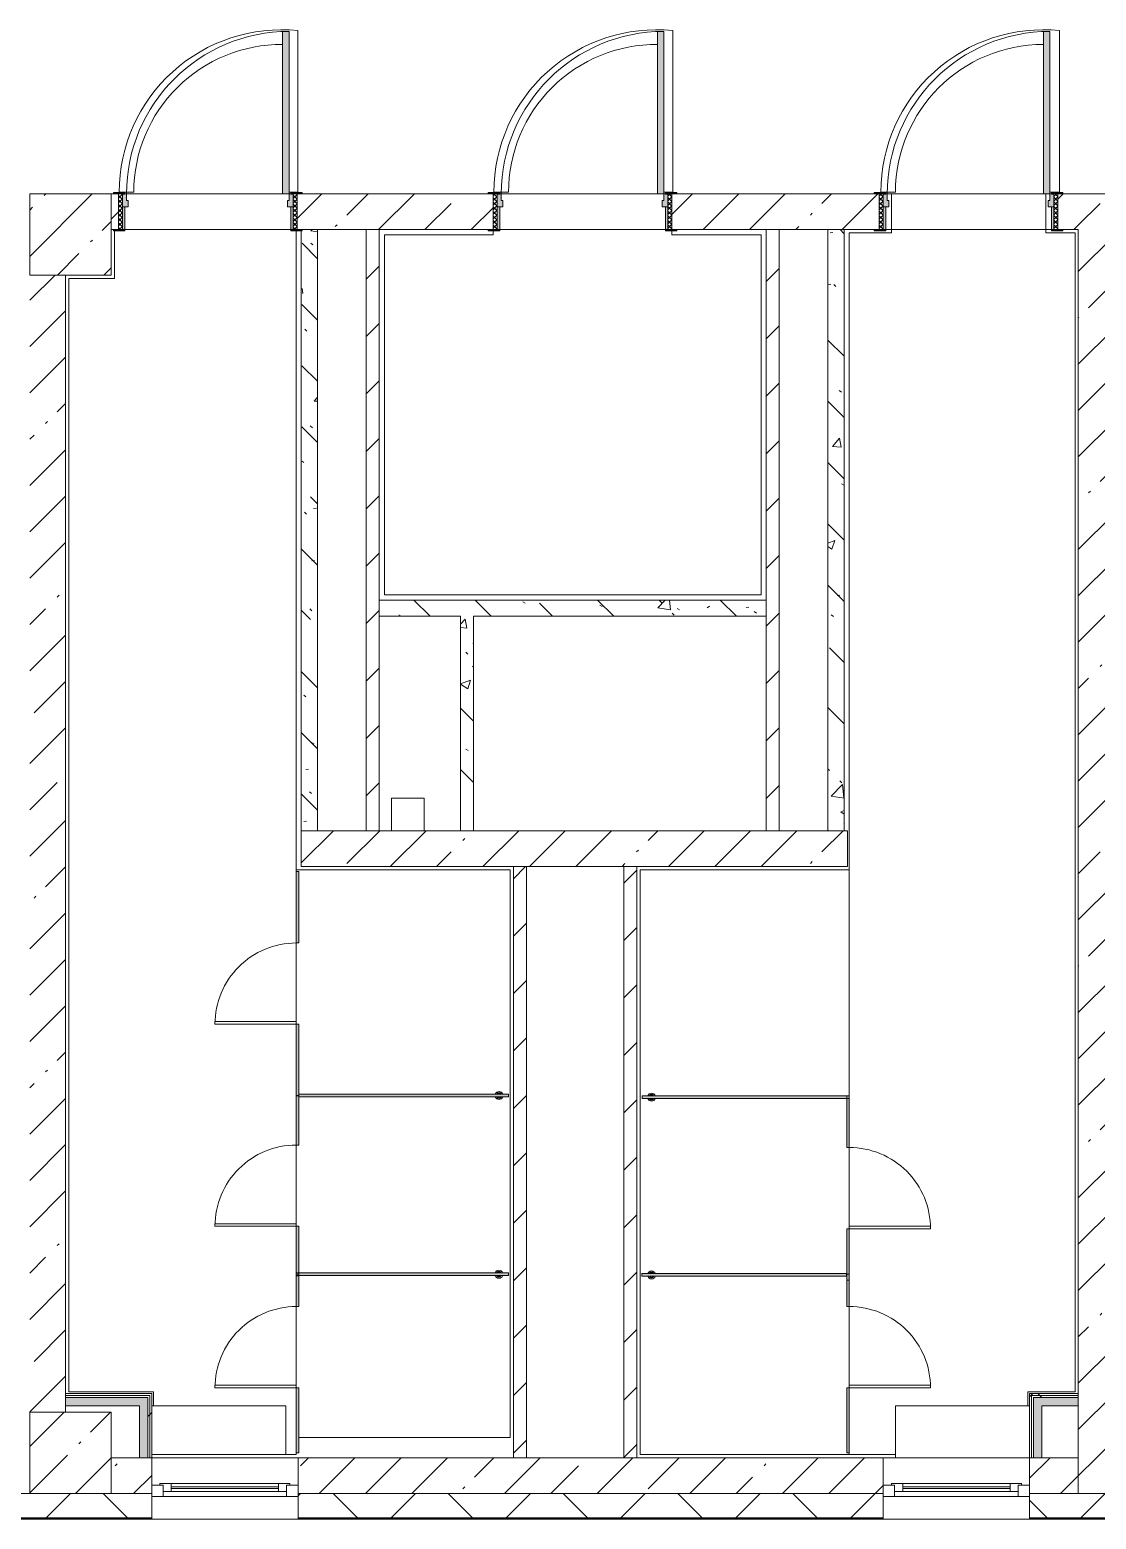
# Model space of a CAD drawing. Header units: millimetres. Extents: x 81731 to 272849, y -8553 to 29000.
# Drawn here: x 211249 to 217809, y -258 to 8910 of the extents above; entities that cross this region are included whole.
import ezdxf

# ---------------------------------------------------------------- set-up
doc = ezdxf.new("R2010")
doc.units = ezdxf.units.MM
for name, color, linetype, lineweight, true_color in [('A-DOOR-4', 7, 'Continuous', 5, 0xe2e2e2), ('A-DOOR-5', 7, 'Continuous', 5, 0xaaaaaa), ('A-DOOR-FRAM-2', 7, 'Continuous', 5, 0xe2e2e2), ('A-DOOR-FRAM-4', 7, 'Continuous', 5, 0xaaaaaa), ('A-FLOR-1', 7, 'Continuous', 5, 0xaaaaaa), ('A-GENM-3', 7, 'Continuous', 5, 0xe2ddcd), ('I-WALL-22', 7, 'Continuous', 5, 0xe7e7e7), ('I-WALL-23', 7, 'Continuous', 9, 0xe7e7e7), ('I-WALL-26', 7, 'Continuous', 5, 0x787878)]:
    doc.layers.add(name, color=color, linetype=linetype, lineweight=lineweight, true_color=true_color)
for name, color, linetype, lineweight in [('A-DOOR-6', 7, 'Continuous', 5), ('A-GENM-1', 7, 'Continuous', 5), ('A-GLAZ-3', 7, 'Continuous', 5), ('A-WALL', 7, 'Continuous', 9), ('A-WALL-6', 7, 'Continuous', 5), ('I-WALL-24', 7, 'Continuous', 5), ('S-COLS-1', 7, 'Continuous', 5)]:
    doc.layers.add(name, color=color, linetype=linetype, lineweight=lineweight)
pattern_1 = [(45, (145838.57, 0), (-285.1231, 285.1231), []), (45, (146123.7, 0), (-285.1231, 285.1231), [504.031, -100.806, 16.764, -84.042])]
pattern_2 = [(45, (145838.57, 0), (-176.7767, 176.7767), [])]
pattern_3 = [(135, (145838.57, 0), (-377.1708, -377.1708), [533.4, -88.9, 17.78, -88.9]), (135, (145838.57, 376.94), (-377.1708, -377.1708), []), (50, (145838.57, 0), (637.6445, -55.7866), [66.675, -733.425]), (355, (145838.6, 0), (-123.3494, 668.699), [53.34, -586.74]), (100.451, (145891.7, -4.65), (514.299, 612.908), [56.665, -623.315]), (46.184, (145838.6, 177.8), (948.7764, -147.15), [100.012, -1100.137]), (96.636, (145917.6, 165.5), (830.909, 865.997), [84.998, -934.973]), (351.184, (145838.6, 177.8), (830.918, 865.988), [80.01, -880.11]), (21, (145927.47, 133.35), (530.6506, -357.9283), [66.675, -733.425]), (326, (145927.5, 133.35), (216.308, 644.6585), [53.34, -586.74]), (71.451, (145971.7, 103.5), (746.9596, 286.7243), [56.665, -623.315]), (37.5, (145838.57, 0), (10.8105, 295.9426), [16.764, -562.864, 16.764, -578.866, -588.962]), (37.5, (145838.57, 0), (10.8105, 295.9426), [-1175.258, 16.764, -572.198]), (7.5, (145838.57, 0), (233.8692, 350.6318), [16.764, -322.834, 16.764, -549.529, -224.472]), (7.5, (145838.57, 0), (233.8692, 350.6318), [-905.891, 16.764, -207.708]), (327.5, (145640.32, 0), (474.5678, -20.0513), [16.764, -205.486, 16.764, -676.656, -920.115]), (327.5, (145640.32, 0), (474.5678, -20.0513), [-915.67, 16.764, -903.351]), (317.5, (145551.42, 0), (518.4522, 88.9934), [16.764, -272.161, 16.764, -443.738, -653.415]), (317.5, (145551.42, 0), (518.4522, 88.9934), [-749.427, 16.764, -636.651])]
pattern_4 = [(135, (1751.41, 174.685), (-14.14214, -14.14214), []), (225, (1751.41, 174.685), (14.14214, -14.14214), [])]
pattern_5 = [(45, (-371.384, 174.685), (-14.1421, 14.1421), []), (135, (-371.384, 174.685), (-14.1421, -14.1421), [])]
pattern_6 = [(45, (145838.6, 0), (-530.33, 530.33), []), (135, (145838.6, 0), (-530.33, -530.33), [])]

# ---------------------------------------------------------------- blocks, each defined once
blk = doc.blocks.new('BSC_Колонна _Прямоугольная - 500х500-V89-2_4_3_птичка')
at = {"layer": 'S-COLS-1'}
h = blk.add_hatch(dxfattribs=at)
h.set_pattern_fill('FP_60', color=256, style=0, pattern_type=2)
h.set_pattern_definition([(45, (-65660, -150), (-285.1231, 285.1231), []), (45, (-65374.88, -150), (-285.1231, 285.1231), [504.031, -100.806, 16.764, -84.042])])
h.paths.add_polyline_path([(-21.8, -250), (250, -250), (250, 250), (-250, 250), (-250, -250)])
for p, q in [((250, 250), (-250, 250)), ((-250, 250), (-250, -250)), ((250, -250), (250, 250)), ((-250, -250), (250, -250))]:
    blk.add_line(p, q, dxfattribs=at)
blk = doc.blocks.new('BSC_Колонна _Прямоугольная - 500х500-V92-2_4_3_птичка')
at = {"layer": 'S-COLS-1'}
h = blk.add_hatch(dxfattribs=at)
h.set_pattern_fill('FP_63', color=256, style=0, pattern_type=2)
h.set_pattern_definition([(45, (-65660, -7650), (-285.1231, 285.1231), []), (45, (-65374.88, -7650), (-285.1231, 285.1231), [504.031, -100.806, 16.764, -84.042])])
h.paths.add_polyline_path([(-21.8, -250), (250, -250), (250, 250), (-250, 250), (-250, -250)])
for p, q in [((250, 250), (-250, 250)), ((-250, 250), (-250, -250)), ((250, -250), (250, 250)), ((-250, -250), (250, -250))]:
    blk.add_line(p, q, dxfattribs=at)
blk = doc.blocks.new('120_Окно_СКБ_1Ст - 120_Окно_СКБ_1Ст 900х2500_h_-22445987-2_4_3_птичка')
at = {"layer": 'A-GLAZ-3'}
for p, q in [((-450, -127), (-450, -57)), ((-450, -57), (-380, -57)), ((450, -57), (-450, -57)), ((-380, -57), (-380, -127)), ((380, -87), (-380, -87)), ((-380, -87), (-380, -127)), ((-330, -137), (-330, -87)), ((330, -137), (330, -87)), ((380, -127), (380, -57)), ((380, -57), (450, -57)), ((380, -127), (380, -87)), ((450, -57), (450, -127)), ((-380, -127), (-450, -127)), ((-450, -127), (-400, -127)), ((-380, -127), (-400, -127)), ((-400, -127), (-400, -137)), ((-400, -137), (400, -137)), ((400, -137), (-400, -137)), ((-330, -107), (330, -107)), ((330, -117), (-330, -117)), ((450, -127), (380, -127)), ((400, -127), (380, -127)), ((400, -127), (450, -127)), ((400, -137), (400, -127))]:
    blk.add_line(p, q, dxfattribs=at)
blk = doc.blocks.new('110_Дверь_СКБ_1Ст_Внутренняя1 - Д-4_1 1100x2100h_ОО_туалет для мальч_ и дев_-32102845-2_4_3_птичка')
at = {"layer": 'A-DOOR-4'}
h = blk.add_hatch(color=256, dxfattribs=at)
h.paths.add_polyline_path([(537.5, 30), (537.5, 110), (512.5, 110), (512.5, 70), (502.5, 70), (502.5, 30)])
h.paths.add_polyline_path([(-477.5, 30), (-477.5, 70), (-487.5, 70), (-487.5, 110), (-512.5, 110), (-512.5, 30)])
at = {"layer": 'A-DOOR-5'}
h = blk.add_hatch(dxfattribs=at)
h.set_pattern_fill('FP_21', color=256, style=0, pattern_type=2)
h.set_pattern_definition(pattern_4)
h.paths.add_polyline_path([(562.5, -110), (562.5, 110), (537.5, 110), (537.5, -110)])
at = {"layer": 'A-DOOR-FRAM-2'}
for points in [[(472.5, 110), (512.5, 110), (512.5, 1110), (472.5, 1110), (472.5, 538.8)], [(-497.5, 110), (-497.5, 118), (-567.5, 118), (-567.5, 110)], [(592.5, 110), (592.5, 118), (522.5, 118), (522.5, 110)], [(-497.5, -110), (-497.5, 30), (-512.5, 30), (-512.5, -110)], [(537.5, -110), (537.5, 30), (522.5, 30), (522.5, -110)], [(-497.5, -118), (-497.5, -110), (-567.5, -110), (-567.5, -118)], [(592.5, -118), (592.5, -110), (522.5, -110), (522.5, -118)]]:
    blk.add_hatch(color=256, dxfattribs=at).paths.add_polyline_path(points)
at = {"layer": 'A-DOOR-FRAM-4'}
h = blk.add_hatch(dxfattribs=at)
h.set_pattern_fill('FP_22', color=256, style=0, pattern_type=2)
h.set_pattern_definition(pattern_5)
h.paths.add_polyline_path([(-512.5, -110), (-512.5, 110), (-537.5, 110), (-537.5, -110)])
at = {"layer": 'A-DOOR-5'}
for p, q in [((512.5, 1110), (472.5, 1110)), ((472.5, 1110), (472.5, 110)), ((512.5, 110), (512.5, 1110)), ((472.5, 110), (512.5, 110))]:
    blk.add_line(p, q, dxfattribs=at)
blk.add_arc((512.5, 110), 1000, 90, 180, dxfattribs=at)
at = {"layer": 'A-DOOR-FRAM-4'}
for p, q in [((-497.5, 118), (-567.5, 118)), ((-567.5, 118), (-567.5, 110)), ((-567.5, 110), (-497.5, 110)), ((-512.5, 110), (-537.5, 110)), ((-537.5, 110), (-537.5, -110)), ((-487.5, 110), (-512.5, 110)), ((-512.5, 110), (-512.5, 30)), ((-512.5, -110), (-512.5, 110)), ((-497.5, 110), (-512.5, 110)), ((-512.5, 110), (-512.5, 109)), ((-512.5, 109), (-497.5, 109)), ((-497.5, 110), (-497.5, 118)), ((-497.5, 109), (-497.5, 110)), ((-487.5, 70), (-487.5, 110)), ((512.5, 110), (512.5, 70)), ((537.5, 110), (512.5, 110)), ((592.5, 118), (522.5, 118)), ((522.5, 118), (522.5, 110)), ((537.5, 110), (522.5, 110)), ((522.5, 110), (522.5, 109)), ((522.5, 110), (592.5, 110)), ((522.5, 109), (537.5, 109)), ((537.5, 30), (537.5, 110)), ((562.5, 110), (537.5, 110)), ((537.5, 110), (537.5, -110)), ((537.5, 109), (537.5, 110)), ((562.5, -110), (562.5, 110)), ((592.5, 110), (592.5, 118)), ((-512.5, 30), (-477.5, 30)), ((-497.5, 30), (-512.5, 30)), ((-512.5, 30), (-512.5, -110)), ((-497.5, -110), (-497.5, 30)), ((-477.5, 70), (-487.5, 70)), ((-477.5, 30), (-477.5, 70)), ((512.5, 70), (502.5, 70)), ((502.5, 70), (502.5, 30)), ((502.5, 30), (537.5, 30)), ((537.5, 30), (522.5, 30)), ((522.5, 30), (522.5, -110)), ((537.5, -110), (537.5, 30)), ((-497.5, -110), (-567.5, -110)), ((-567.5, -110), (-567.5, -118)), ((-567.5, -118), (-497.5, -118)), ((-537.5, -110), (-512.5, -110)), ((-512.5, -110), (-497.5, -110)), ((-497.5, -118), (-497.5, -110)), ((522.5, -110), (537.5, -110)), ((592.5, -110), (522.5, -110)), ((522.5, -110), (522.5, -118)), ((522.5, -118), (592.5, -118)), ((537.5, -110), (562.5, -110)), ((592.5, -118), (592.5, -110))]:
    blk.add_line(p, q, dxfattribs=at)
blk = doc.blocks.new('110_Дверь_СКБ_1Ст_Внутренняя1 - Д-4 1100x2100h_су мгн-31586709-2_4_3_птичка')
at = {"layer": 'A-DOOR-4'}
h = blk.add_hatch(color=256, dxfattribs=at)
h.paths.add_polyline_path([(537.5, 30), (537.5, 110), (512.5, 110), (512.5, 70), (502.5, 70), (502.5, 30)])
h.paths.add_polyline_path([(-477.5, 30), (-477.5, 70), (-487.5, 70), (-487.5, 110), (-512.5, 110), (-512.5, 30)])
at = {"layer": 'A-DOOR-5'}
h = blk.add_hatch(dxfattribs=at)
h.set_pattern_fill('FP_21', color=256, style=0, pattern_type=2)
h.set_pattern_definition(pattern_4)
h.paths.add_polyline_path([(562.5, -110), (562.5, 110), (537.5, 110), (537.5, -110), (550.3, -110)])
at = {"layer": 'A-DOOR-FRAM-2'}
for points in [[(472.5, 110), (512.5, 110), (512.5, 1110), (472.5, 1110), (472.5, 538.8)], [(-497.5, 110), (-497.5, 118), (-567.5, 118), (-567.5, 110)], [(522.5, 110), (592.5, 110), (592.5, 118), (522.5, 118)], [(-497.5, -110), (-497.5, 30), (-512.5, 30), (-512.5, -110)], [(537.5, -110), (537.5, 30), (522.5, 30), (522.5, -110)], [(-497.5, -118), (-497.5, -110), (-567.5, -110), (-567.5, -118)], [(522.5, -118), (592.5, -118), (592.5, -110), (522.5, -110)]]:
    blk.add_hatch(color=256, dxfattribs=at).paths.add_polyline_path(points)
at = {"layer": 'A-DOOR-FRAM-4'}
h = blk.add_hatch(dxfattribs=at)
h.set_pattern_fill('FP_22', color=256, style=0, pattern_type=2)
h.set_pattern_definition(pattern_5)
h.paths.add_polyline_path([(-512.5, -110), (-512.5, 110), (-537.5, 110), (-537.5, -110)])
at = {"layer": 'A-DOOR-5'}
for p, q in [((512.5, 1110), (472.5, 1110)), ((472.5, 1110), (472.5, 110)), ((512.5, 110), (512.5, 1110)), ((472.5, 110), (512.5, 110))]:
    blk.add_line(p, q, dxfattribs=at)
blk.add_arc((512.5, 110), 1000, 90, 180, dxfattribs=at)
at = {"layer": 'A-DOOR-FRAM-4'}
for p, q in [((-497.5, 118), (-567.5, 118)), ((-567.5, 118), (-567.5, 110)), ((-567.5, 110), (-497.5, 110)), ((-512.5, 110), (-537.5, 110)), ((-537.5, 110), (-537.5, -110)), ((-487.5, 110), (-512.5, 110)), ((-512.5, 110), (-512.5, 30)), ((-512.5, -110), (-512.5, 110)), ((-497.5, 110), (-512.5, 110)), ((-512.5, 110), (-512.5, 109)), ((-512.5, 109), (-497.5, 109)), ((-497.5, 110), (-497.5, 118)), ((-497.5, 109), (-497.5, 110)), ((-487.5, 70), (-487.5, 110)), ((512.5, 110), (512.5, 70)), ((537.5, 110), (512.5, 110)), ((592.5, 118), (522.5, 118)), ((522.5, 118), (522.5, 110)), ((537.5, 110), (522.5, 110)), ((522.5, 110), (522.5, 109)), ((522.5, 110), (592.5, 110)), ((522.5, 109), (537.5, 109)), ((537.5, 30), (537.5, 110)), ((562.5, 110), (537.5, 110)), ((537.5, 110), (537.5, -110)), ((537.5, 109), (537.5, 110)), ((562.5, -110), (562.5, 110)), ((592.5, 110), (592.5, 118)), ((-512.5, 30), (-477.5, 30)), ((-497.5, 30), (-512.5, 30)), ((-512.5, 30), (-512.5, -110)), ((-497.5, -110), (-497.5, 30)), ((-477.5, 70), (-487.5, 70)), ((-477.5, 30), (-477.5, 70)), ((512.5, 70), (502.5, 70)), ((502.5, 70), (502.5, 30)), ((502.5, 30), (537.5, 30)), ((537.5, 30), (522.5, 30)), ((522.5, 30), (522.5, -110)), ((537.5, -110), (537.5, 30)), ((-497.5, -110), (-567.5, -110)), ((-567.5, -110), (-567.5, -118)), ((-567.5, -118), (-497.5, -118)), ((-537.5, -110), (-512.5, -110)), ((-512.5, -110), (-497.5, -110)), ((-497.5, -118), (-497.5, -110)), ((522.5, -110), (537.5, -110)), ((592.5, -110), (522.5, -110)), ((522.5, -110), (522.5, -118)), ((522.5, -118), (592.5, -118)), ((537.5, -110), (562.5, -110)), ((592.5, -118), (592.5, -110))]:
    blk.add_line(p, q, dxfattribs=at)
blk = doc.blocks.new('131_Сантехническая перегородка_Дверь_ поз_4 - СД-1-V211-2_4_3_птичка')
at = {"layer": 'A-GENM-3'}
for points in [[(-190, -8), (250, -8), (250, 8), (-190, 8)], [(750, -8), (1190, -8), (1190, 8), (750, 8)]]:
    blk.add_hatch(color=256, dxfattribs=at).paths.add_polyline_path(points)
at = {"layer": 'A-DOOR-6'}
for p, q in [((266, 508), (250, 508)), ((250, 8), (250, 508)), ((266, 8), (266, 508)), ((266, 8), (250, 8))]:
    blk.add_line(p, q, dxfattribs=at)
blk.add_arc((250, 8), 500, 360, 90, dxfattribs=at)
at = {"layer": 'A-GENM-1'}
for p, q in [((250, 8), (-190, 8)), ((-190, 8), (-190, -8)), ((250, -8), (250, 8)), ((1190, 8), (750, 8)), ((750, 8), (750, -8)), ((1190, -8), (1190, 8)), ((-190, -8), (250, -8)), ((750, -8), (1190, -8))]:
    blk.add_line(p, q, dxfattribs=at)
blk = doc.blocks.new('131_Сантехническая перегородка_Дверь - СД-1-V212-2_4_3_птичка')
at = {"layer": 'A-GENM-3'}
for points in [[(0, -8), (317.3, -8), (317.3, 8), (0, 8)], [(817.3, 8), (817.3, -8), (1134.7, -8), (1134.7, 8)]]:
    blk.add_hatch(color=256, dxfattribs=at).paths.add_polyline_path(points)
at = {"layer": 'A-DOOR-6'}
for p, q in [((333.3, -8), (317.3, -8)), ((317.3, -8), (317.3, -508)), ((333.3, -8), (333.3, -508)), ((333.3, -508), (317.3, -508))]:
    blk.add_line(p, q, dxfattribs=at)
blk.add_arc((317.3, -8), 500, 270, 0, dxfattribs=at)
at = {"layer": 'A-GENM-1'}
for p, q in [((317.3, 8), (0, 8)), ((0, 8), (0, -8)), ((317.3, -8), (317.3, 8)), ((1134.7, 8), (817.3, 8)), ((817.3, 8), (817.3, -8)), ((1134.7, -8), (1134.7, 8)), ((0, -8), (317.3, -8)), ((817.3, -8), (1134.7, -8))]:
    blk.add_line(p, q, dxfattribs=at)
blk = doc.blocks.new('131_Сантехническая перегородка_Дверь - СД-1-V213-2_4_3_птичка')
at = {"layer": 'A-GENM-3'}
for points in [[(0, -8), (305.2, -8), (305.2, 8), (0, 8)], [(805.2, -8), (1110.4, -8), (1110.4, 8), (805.2, 8)]]:
    blk.add_hatch(color=256, dxfattribs=at).paths.add_polyline_path(points)
at = {"layer": 'A-DOOR-6'}
for p, q in [((321.2, 508), (305.2, 508)), ((305.2, 8), (305.2, 508)), ((321.2, 8), (321.2, 508)), ((321.2, 8), (305.2, 8))]:
    blk.add_line(p, q, dxfattribs=at)
blk.add_arc((305.2, 8), 500, 360, 90, dxfattribs=at)
at = {"layer": 'A-GENM-1'}
for p, q in [((305.2, 8), (0, 8)), ((0, 8), (0, -8)), ((305.2, -8), (305.2, 8)), ((1110.4, 8), (805.2, 8)), ((805.2, 8), (805.2, -8)), ((1110.4, -8), (1110.4, 8)), ((0, -8), (305.2, -8)), ((805.2, -8), (1110.4, -8))]:
    blk.add_line(p, q, dxfattribs=at)
blk = doc.blocks.new('131_Сантехническая перегородка_Дверь_сдвиг_ - СД-1-V214-2_4_3_птичка')
at = {"layer": 'A-GENM-3'}
for points in [[(0, -8), (400, -8), (400, 8), (0, 8)], [(900, -8), (1100, -8), (1100, 8), (900, 8)]]:
    blk.add_hatch(color=256, dxfattribs=at).paths.add_polyline_path(points)
at = {"layer": 'A-DOOR-6'}
for p, q in [((416, 508), (400, 508)), ((400, 8), (400, 508)), ((416, 8), (416, 508)), ((416, 8), (400, 8))]:
    blk.add_line(p, q, dxfattribs=at)
blk.add_arc((400, 8), 500, 360, 90, dxfattribs=at)
at = {"layer": 'A-GENM-1'}
for p, q in [((400, 8), (0, 8)), ((0, 8), (0, -8)), ((400, -8), (400, 8)), ((1100, 8), (900, 8)), ((900, 8), (900, -8)), ((1100, -8), (1100, 8)), ((0, -8), (400, -8)), ((900, -8), (1100, -8))]:
    blk.add_line(p, q, dxfattribs=at)
blk = doc.blocks.new('131_Сантехническая перегородка_Дверь_сдвиг_ - СД-1-V215-2_4_3_птичка')
at = {"layer": 'A-GENM-3'}
for points in [[(0, -8), (400, -8), (400, 8), (0, 8)], [(900, 8), (900, -8), (1100, -8), (1100, 8)]]:
    blk.add_hatch(color=256, dxfattribs=at).paths.add_polyline_path(points)
at = {"layer": 'A-DOOR-6'}
for p, q in [((416, -8), (400, -8)), ((400, -8), (400, -508)), ((416, -8), (416, -508)), ((416, -508), (400, -508))]:
    blk.add_line(p, q, dxfattribs=at)
blk.add_arc((400, -8), 500, 270, 0, dxfattribs=at)
at = {"layer": 'A-GENM-1'}
for p, q in [((400, 8), (0, 8)), ((0, 8), (0, -8)), ((400, -8), (400, 8)), ((1100, 8), (900, 8)), ((900, 8), (900, -8)), ((1100, -8), (1100, 8)), ((0, -8), (400, -8)), ((900, -8), (1100, -8))]:
    blk.add_line(p, q, dxfattribs=at)
blk = doc.blocks.new('131_Сантехническая перегородка - СП-4-V216-2_4_3_птичка')
at = {"layer": 'A-GENM-3'}
blk.add_hatch(color=256, dxfattribs=at).paths.add_polyline_path([(1330, -8), (1330, 8), (55.2, 8), (55.2, -8), (227.5, -8)])
at = {"layer": 'A-GENM-1'}
for p, q in [((1330, 8), (55.2, 8)), ((55.2, 8), (55.2, -8)), ((1330, -8), (1330, 8)), ((55.2, -8), (1330, -8))]:
    blk.add_line(p, q, dxfattribs=at)
at = {"layer": 'A-GENM-1', "flags": 128}
for points in [[(126.7, 8), (126.3, 8.5), (126, 9), (125.6, 9.5), (125.2, 9.9), (124.8, 10.4), (124.4, 10.8), (123.9, 11.2), (123.5, 11.6), (123, 12), (122.5, 12.3), (122, 12.7), (121.5, 13), (121, 13.3), (120.5, 13.6), (119.9, 13.8), (119.4, 14), (118.8, 14.3), (118.2, 14.4), (117.6, 14.6), (117, 14.7), (116.5, 14.9), (115.9, 14.9), (115.3, 15), (114.7, 15.1), (114.1, 15.1), (113.5, 15.1), (112.8, 15), (112.2, 15), (111.7, 14.9), (111.1, 14.8), (110.5, 14.7), (109.9, 14.5), (109.3, 14.4), (108.7, 14.2), (108.2, 13.9), (107.6, 13.7), (107.1, 13.4), (106.5, 13.2), (106, 12.9), (105.5, 12.5), (105, 12.2), (104.5, 11.8), (104.1, 11.4), (103.6, 11), (103.2, 10.6), (102.8, 10.2), (102.4, 9.7), (102, 9.3), (101.6, 8.8), (101.3, 8.3), (101.1, 8)], [(101.1, -8), (101.4, -8.5), (101.8, -9), (102.2, -9.5), (102.6, -9.9), (103, -10.4), (103.4, -10.8), (103.8, -11.2), (104.3, -11.6), (104.7, -12), (105.2, -12.3), (105.7, -12.7), (106.2, -13), (106.8, -13.3), (107.3, -13.6), (107.9, -13.8), (108.4, -14), (109, -14.3), (109.6, -14.4), (110.1, -14.6), (110.7, -14.7), (111.3, -14.9), (111.9, -14.9), (112.5, -15), (113.1, -15.1), (113.7, -15.1), (114.3, -15.1), (114.9, -15), (115.5, -15), (116.1, -14.9), (116.7, -14.8), (117.3, -14.7), (117.9, -14.5), (118.5, -14.4), (119, -14.2), (119.6, -13.9), (120.2, -13.7), (120.7, -13.4), (121.2, -13.2), (121.7, -12.9), (122.3, -12.5), (122.7, -12.2), (123.2, -11.8), (123.7, -11.4), (124.1, -11), (124.6, -10.6), (125, -10.2), (125.4, -9.7), (125.8, -9.3), (126.1, -8.8), (126.5, -8.3), (126.7, -8)]]:
    blk.add_lwpolyline(points, dxfattribs=at)
at = {"layer": 'A-GENM-1'}
for radius, start, end in [(24.6, 19.91127, 160.08873), (17.6, 45, 135), (17.6, 45, 135), (15.1, 45, 135), (24.6, 199.91127, 340.08873), (17.6, 225, 315), (17.6, 225, 315), (15.1, 225, 315)]:
    blk.add_arc((113.9, 0), radius, start, end, dxfattribs=at)
blk = doc.blocks.new('131_Сантехническая перегородка - СП-4-V217-2_4_3_птичка')
at = {"layer": 'A-GENM-3'}
blk.add_hatch(color=256, dxfattribs=at).paths.add_polyline_path([(1330, -8), (1330, 8), (71.3, 8), (71.3, -8), (243.6, -8)])
at = {"layer": 'A-GENM-1'}
for p, q in [((1330, 8), (71.3, 8)), ((71.3, 8), (71.3, -8)), ((1330, -8), (1330, 8)), ((71.3, -8), (1330, -8))]:
    blk.add_line(p, q, dxfattribs=at)
at = {"layer": 'A-GENM-1', "flags": 128}
for points in [[(142.8, 8), (142.5, 8.5), (142.1, 9), (141.8, 9.5), (141.4, 9.9), (141, 10.4), (140.5, 10.8), (140.1, 11.2), (139.6, 11.6), (139.2, 12), (138.7, 12.3), (138.2, 12.7), (137.7, 13), (137.1, 13.3), (136.6, 13.6), (136.1, 13.8), (135.5, 14), (134.9, 14.3), (134.4, 14.4), (133.8, 14.6), (133.2, 14.7), (132.6, 14.9), (132, 14.9), (131.4, 15), (130.8, 15.1), (130.2, 15.1), (129.6, 15.1), (129, 15), (128.4, 15), (127.8, 14.9), (127.2, 14.8), (126.6, 14.7), (126, 14.5), (125.4, 14.4), (124.9, 14.2), (124.3, 13.9), (123.8, 13.7), (123.2, 13.4), (122.7, 13.2), (122.2, 12.9), (121.7, 12.5), (121.2, 12.2), (120.7, 11.8), (120.2, 11.4), (119.8, 11), (119.3, 10.6), (118.9, 10.2), (118.5, 9.7), (118.1, 9.3), (117.8, 8.8), (117.4, 8.3), (117.3, 8)], [(117.3, -8), (117.6, -8.5), (117.9, -9), (118.3, -9.5), (118.7, -9.9), (119.1, -10.4), (119.5, -10.8), (120, -11.2), (120.4, -11.6), (120.9, -12), (121.4, -12.3), (121.9, -12.7), (122.4, -13), (122.9, -13.3), (123.5, -13.6), (124, -13.8), (124.6, -14), (125.1, -14.3), (125.7, -14.4), (126.3, -14.6), (126.9, -14.7), (127.5, -14.9), (128.1, -14.9), (128.7, -15), (129.3, -15.1), (129.9, -15.1), (130.5, -15.1), (131.1, -15), (131.7, -15), (132.3, -14.9), (132.9, -14.8), (133.4, -14.7), (134, -14.5), (134.6, -14.4), (135.2, -14.2), (135.7, -13.9), (136.3, -13.7), (136.8, -13.4), (137.4, -13.2), (137.9, -12.9), (138.4, -12.5), (138.9, -12.2), (139.4, -11.8), (139.8, -11.4), (140.3, -11), (140.7, -10.6), (141.1, -10.2), (141.5, -9.7), (141.9, -9.3), (142.3, -8.8), (142.6, -8.3), (142.8, -8)]]:
    blk.add_lwpolyline(points, dxfattribs=at)
at = {"layer": 'A-GENM-1'}
for radius, start, end in [(24.6, 19.91127, 160.08873), (17.6, 45, 135), (17.6, 45, 135), (15.1, 45, 135), (24.6, 199.91127, 340.08873), (17.6, 225, 315), (17.6, 225, 315), (15.1, 225, 315)]:
    blk.add_arc((130, 0), radius, start, end, dxfattribs=at)
blk = doc.blocks.new('131_Сантехническая перегородка - СП-4-V218-2_4_3_птичка')
at = {"layer": 'A-GENM-3'}
blk.add_hatch(color=256, dxfattribs=at).paths.add_polyline_path([(1330, 8), (39.9, 8), (39.9, -8), (1330, -8)])
at = {"layer": 'A-GENM-1'}
for p, q in [((1330, 8), (39.9, 8)), ((39.9, 8), (39.9, -8)), ((1330, -8), (1330, 8)), ((39.9, -8), (1330, -8))]:
    blk.add_line(p, q, dxfattribs=at)
at = {"layer": 'A-GENM-1', "flags": 128}
for points in [[(111.4, 8), (111, 8.5), (110.7, 9), (110.3, 9.5), (109.9, 9.9), (109.5, 10.4), (109.1, 10.8), (108.6, 11.2), (108.2, 11.6), (107.7, 12), (107.2, 12.3), (106.7, 12.7), (106.2, 13), (105.7, 13.3), (105.2, 13.6), (104.6, 13.8), (104, 14), (103.5, 14.3), (102.9, 14.4), (102.3, 14.6), (101.7, 14.7), (101.1, 14.9), (100.6, 14.9), (100, 15), (99.4, 15.1), (98.7, 15.1), (98.1, 15.1), (97.5, 15), (96.9, 15), (96.3, 14.9), (95.8, 14.8), (95.2, 14.7), (94.6, 14.5), (94, 14.4), (93.4, 14.2), (92.9, 13.9), (92.3, 13.7), (91.8, 13.4), (91.2, 13.2), (90.7, 12.9), (90.2, 12.5), (89.7, 12.2), (89.2, 11.8), (88.8, 11.4), (88.3, 11), (87.9, 10.6), (87.5, 10.2), (87.1, 9.7), (86.7, 9.3), (86.3, 8.8), (86, 8.3), (85.8, 8)], [(85.8, -8), (86.1, -8.5), (86.5, -9), (86.9, -9.5), (87.2, -9.9), (87.6, -10.4), (88.1, -10.8), (88.5, -11.2), (89, -11.6), (89.4, -12), (89.9, -12.3), (90.4, -12.7), (90.9, -13), (91.5, -13.3), (92, -13.6), (92.6, -13.8), (93.1, -14), (93.7, -14.3), (94.3, -14.4), (94.8, -14.6), (95.4, -14.7), (96, -14.9), (96.6, -14.9), (97.2, -15), (97.8, -15.1), (98.4, -15.1), (99, -15.1), (99.6, -15), (100.2, -15), (100.8, -14.9), (101.4, -14.8), (102, -14.7), (102.6, -14.5), (103.2, -14.4), (103.7, -14.2), (104.3, -13.9), (104.8, -13.7), (105.4, -13.4), (105.9, -13.2), (106.4, -12.9), (106.9, -12.5), (107.4, -12.2), (107.9, -11.8), (108.4, -11.4), (108.8, -11), (109.3, -10.6), (109.7, -10.2), (110.1, -9.7), (110.5, -9.3), (110.8, -8.8), (111.2, -8.3), (111.4, -8)]]:
    blk.add_lwpolyline(points, dxfattribs=at)
at = {"layer": 'A-GENM-1'}
for radius, start, end in [(24.6, 19.91127, 160.08873), (17.6, 45, 135), (17.6, 45, 135), (15.1, 45, 135), (24.6, 199.91127, 340.08873), (17.6, 225, 315), (17.6, 225, 315), (15.1, 225, 315)]:
    blk.add_arc((98.6, 0), radius, start, end, dxfattribs=at)
blk = doc.blocks.new('131_Сантехническая перегородка - СП-4-V219-2_4_3_птичка')
at = {"layer": 'A-GENM-3'}
blk.add_hatch(color=256, dxfattribs=at).paths.add_polyline_path([(1330, 8), (25.5, 8), (25.5, -8), (1330, -8)])
at = {"layer": 'A-GENM-1'}
for p, q in [((1330, 8), (25.5, 8)), ((25.5, 8), (25.5, -8)), ((1330, -8), (1330, 8)), ((25.5, -8), (1330, -8))]:
    blk.add_line(p, q, dxfattribs=at)
at = {"layer": 'A-GENM-1', "flags": 128}
for points in [[(97, 8), (96.7, 8.5), (96.3, 9), (95.9, 9.5), (95.5, 9.9), (95.1, 10.4), (94.7, 10.8), (94.3, 11.2), (93.8, 11.6), (93.3, 12), (92.9, 12.3), (92.4, 12.7), (91.8, 13), (91.3, 13.3), (90.8, 13.6), (90.2, 13.8), (89.7, 14), (89.1, 14.3), (88.5, 14.4), (88, 14.6), (87.4, 14.7), (86.8, 14.9), (86.2, 14.9), (85.6, 15), (85, 15.1), (84.4, 15.1), (83.8, 15.1), (83.2, 15), (82.6, 15), (82, 14.9), (81.4, 14.8), (80.8, 14.7), (80.2, 14.5), (79.6, 14.4), (79.1, 14.2), (78.5, 13.9), (77.9, 13.7), (77.4, 13.4), (76.9, 13.2), (76.4, 12.9), (75.8, 12.5), (75.3, 12.2), (74.9, 11.8), (74.4, 11.4), (74, 11), (73.5, 10.6), (73.1, 10.2), (72.7, 9.7), (72.3, 9.3), (72, 8.8), (71.6, 8.3), (71.4, 8)], [(71.4, -8), (71.8, -8.5), (72.1, -9), (72.5, -9.5), (72.9, -9.9), (73.3, -10.4), (73.7, -10.8), (74.1, -11.2), (74.6, -11.6), (75.1, -12), (75.6, -12.3), (76.1, -12.7), (76.6, -13), (77.1, -13.3), (77.6, -13.6), (78.2, -13.8), (78.7, -14), (79.3, -14.3), (79.9, -14.4), (80.5, -14.6), (81.1, -14.7), (81.6, -14.9), (82.2, -14.9), (82.8, -15), (83.4, -15.1), (84, -15.1), (84.6, -15.1), (85.2, -15), (85.8, -15), (86.4, -14.9), (87, -14.8), (87.6, -14.7), (88.2, -14.5), (88.8, -14.4), (89.4, -14.2), (89.9, -13.9), (90.5, -13.7), (91, -13.4), (91.6, -13.2), (92.1, -12.9), (92.6, -12.5), (93.1, -12.2), (93.6, -11.8), (94, -11.4), (94.5, -11), (94.9, -10.6), (95.3, -10.2), (95.7, -9.7), (96.1, -9.3), (96.5, -8.8), (96.8, -8.3), (97, -8)]]:
    blk.add_lwpolyline(points, dxfattribs=at)
at = {"layer": 'A-GENM-1'}
for radius, start, end in [(24.6, 19.91127, 160.08873), (17.6, 45, 135), (17.6, 45, 135), (15.1, 45, 135), (24.6, 199.91127, 340.08873), (17.6, 225, 315), (17.6, 225, 315), (15.1, 225, 315)]:
    blk.add_arc((84.2, 0), radius, start, end, dxfattribs=at)

msp = doc.modelspace()

# ---------------------------------------------------------------- hatches: boundary and pattern name
at = {"layer": 'A-WALL-6'}
h = msp.add_hatch(dxfattribs=at)
h.set_pattern_fill('FP_66', color=256, style=0, pattern_type=2)
h.set_pattern_definition([(45, (145838.57, 0), (-353.5534, 353.5534), []), (135, (145838.57, 0), (-353.5534, -353.5534), [])])
h.paths.add_polyline_path([(221538.6, -250), (221538.6, -100), (217398.6, -100), (217398.6, -250), (220752, -250)])
h.paths.add_polyline_path([(215186.9, -250), (216498.6, -250), (216498.6, -100), (212898.6, -100), (212898.6, -250), (213331.8, -250)])
h.paths.add_polyline_path([(207766.7, -250), (207898.6, -250), (207898.6, -100), (206748.6, -100), (206748.6, -250), (206839.2, -250)])
h.paths.add_polyline_path([(202748.6, -250), (202998.6, -250), (202998.6, -100), (202248.6, -100), (202248.6, -250), (202665.4, -250)])
h.paths.add_polyline_path([(204648.6, -250), (204648.6, -100), (203898.6, -100), (203898.6, -250), (204056.6, -250)])
h.paths.add_polyline_path([(210998.6, -250), (211998.6, -250), (211998.6, -100), (210998.6, -100)])
h.paths.add_polyline_path([(199148.6, -250), (199148.6, -100), (197748.6, -100), (197748.6, -250), (198491.5, -250)])
h.paths.add_polyline_path([(194648.6, -250), (194648.6, -100), (193248.6, -100), (193248.6, -250), (193853.9, -250)])
h.paths.add_polyline_path([(191071.4, -250), (191148.6, -250), (191148.6, -100), (190774.9, -100), (190774.9, -250)])
h.paths.add_polyline_path([(189248.6, -250), (189874.9, -250), (189874.9, -100), (188498.6, -100), (188498.6, -250), (189216.3, -250)])
h.paths.add_polyline_path([(181728.6, -250), (181728.6, -100), (180608.6, -100), (180608.6, -250), (181332.4, -250)])
h.paths.add_polyline_path([(184878.6, -250), (185398.6, -250), (185398.6, -100), (183828.6, -100), (183828.6, -250), (184578.7, -250)])
h.paths.add_polyline_path([(179013.6, -250), (179708.6, -250), (179708.6, -100), (178848.6, -100), (178848.6, -250)])
h.paths.add_polyline_path([(176694.8, -250), (176748.6, -250), (176748.6, -100), (175048.3, -100), (175048.3, -250), (176231, -250)])
h.paths.add_polyline_path([(167883.4, -250), (168548.6, -250), (168548.6, -100), (167448.6, -100), (167448.6, -250)])
h.paths.add_polyline_path([(162318.2, -250), (163098.6, -250), (163098.6, -100), (161948.6, -100), (161948.6, -250)])
h.paths.add_polyline_path([(163998.6, -250), (164648.6, -250), (164648.6, -100), (163998.6, -100)])
h.paths.add_polyline_path([(170648.6, -250), (172248.3, -250), (172248.3, -100), (170648.6, -100)])
h.paths.add_polyline_path([(154398.6, -250), (154398.6, -100), (150468.6, -100), (150468.6, -250), (153970.6, -250)])
h.paths.add_polyline_path([(148405.4, -250), (149568.6, -250), (149568.6, -100), (145578.6, -100), (145578.6, -250), (146550.4, -250)])
h.paths.add_polyline_path([(157498.6, -250), (158848.6, -250), (158848.6, -100), (157498.6, -100)])
at = {"layer": 'I-WALL-22'}
for points in [[(211923.6, 440.5), (211973.6, 440.5), (211973.6, 490.5), (211468.6, 490.5), (211468.6, 440.5), (211476.8, 440.5)], [(217473.6, 120), (217473.6, 440.5), (217423.6, 440.5), (217423.6, 120)]]:
    msp.add_hatch(color=256, dxfattribs=at).paths.add_polyline_path(points)
at = {"layer": 'I-WALL-23'}
for points in [[(217698.6, 440.5), (217698.6, 490.5), (217423.6, 490.5), (217423.6, 440.5), (217473.6, 440.5)], [(211973.6, 120), (211973.6, 440.5), (211923.6, 440.5), (211923.6, 120)]]:
    msp.add_hatch(color=256, dxfattribs=at).paths.add_polyline_path(points)
at = {"layer": 'I-WALL-24'}
h = msp.add_hatch(dxfattribs=at)
h.set_pattern_fill('FP_74', color=256, style=0, pattern_type=2)
h.set_pattern_definition(pattern_1)
h.paths.add_polyline_path([(213318.6, 7680), (214099, 7680), (214099, 7900), (212893.6, 7900), (212893.6, 7680), (213018.6, 7680)])
h.paths.add_polyline_path([(211793.6, 7680), (211793.6, 7900), (211748.6, 7900), (211748.6, 7680), (211763.6, 7680)])
h.paths.add_polyline_path([(217573.6, 7680), (217698.6, 7680), (217698.6, 7900), (217573.6, 7900), (217573.6, 7750.3)])
h.paths.add_polyline_path([(215858.6, 7680), (216473.6, 7680), (216473.6, 7900), (215199, 7900), (215199, 7680), (215778.6, 7680)])
h = msp.add_hatch(dxfattribs=at)
h.set_pattern_fill('FP_74', color=256, style=0, pattern_type=2)
h.set_pattern_definition(pattern_1)
h.paths.add_polyline_path([(217918.6, 120), (217918.6, 7900), (217698.6, 7900), (217698.6, 120)])
h = msp.add_hatch(dxfattribs=at)
h.set_pattern_fill('FP_78', color=256, style=0, pattern_type=2)
h.set_pattern_definition(pattern_2)
h.paths.add_polyline_path([(213398.6, 3980), (213398.6, 7680), (213318.6, 7680), (213318.6, 3980), (213331.8, 3980)])
h = msp.add_hatch(dxfattribs=at)
h.set_pattern_fill('FP_78', color=256, style=0, pattern_type=2)
h.set_pattern_definition(pattern_2)
h.paths.add_polyline_path([(215858.6, 3980), (215858.6, 7680), (215778.6, 7680), (215778.6, 3980)])
h = msp.add_hatch(dxfattribs=at)
h.set_pattern_fill('FP_74', color=256, style=0, pattern_type=2)
h.set_pattern_definition(pattern_1)
h.paths.add_polyline_path([(211248.6, 400), (211468.6, 400), (211468.6, 7400), (211248.6, 7400), (211248.6, 808.9)])
h = msp.add_hatch(dxfattribs=at)
h.set_pattern_fill('FP_74', color=256, style=0, pattern_type=2)
h.set_pattern_definition(pattern_1)
h.paths.add_polyline_path([(214903.6, 3760), (216278.6, 3760), (216278.6, 3980), (212918.6, 3980), (212918.6, 3760), (214303.6, 3760)])
h = msp.add_hatch(dxfattribs=at)
h.set_pattern_fill('FP_78', color=256, style=0, pattern_type=2)
h.set_pattern_definition(pattern_2)
h.paths.add_polyline_path([(214303.6, 120), (214303.6, 3760), (214223.6, 3760), (214223.6, 120)])
h = msp.add_hatch(dxfattribs=at)
h.set_pattern_fill('FP_78', color=256, style=0, pattern_type=2)
h.set_pattern_definition(pattern_2)
h.paths.add_polyline_path([(214983.6, 120), (214983.6, 3760), (214903.6, 3760), (214903.6, 120)])
h = msp.add_hatch(dxfattribs=at)
h.set_pattern_fill('FP_160', color=256, style=0, pattern_type=2)
h.set_pattern_definition(pattern_6)
h.paths.add_polyline_path([(211986.1, 120), (211986.1, 490.5), (211973.6, 490.5), (211973.6, 120)])
h = msp.add_hatch(dxfattribs=at)
h.set_pattern_fill('FP_160', color=256, style=0, pattern_type=2)
h.set_pattern_definition(pattern_6)
h.paths.add_polyline_path([(211998.6, 120), (211998.6, 503), (211986.1, 503), (211986.1, 120)])
h = msp.add_hatch(dxfattribs=at)
h.set_pattern_fill('FP_160', color=256, style=0, pattern_type=2)
h.set_pattern_definition(pattern_6)
h.paths.add_polyline_path([(217698.6, 503), (217698.6, 515.5), (217398.6, 515.5), (217398.6, 503), (217411.1, 503)])
h = msp.add_hatch(dxfattribs=at)
h.set_pattern_fill('FP_160', color=256, style=0, pattern_type=2)
h.set_pattern_definition(pattern_6)
h.paths.add_polyline_path([(217411.1, 120), (217411.1, 503), (217398.6, 503), (217398.6, 120)])
h = msp.add_hatch(dxfattribs=at)
h.set_pattern_fill('FP_160', color=256, style=0, pattern_type=2)
h.set_pattern_definition(pattern_6)
h.paths.add_polyline_path([(217698.6, 490.5), (217698.6, 503), (217411.1, 503), (217411.1, 490.5), (217423.6, 490.5)])
h = msp.add_hatch(dxfattribs=at)
h.set_pattern_fill('FP_74', color=256, style=0, pattern_type=2)
h.set_pattern_definition(pattern_1)
h.paths.add_polyline_path([(217505.7, -100), (217698.6, -100), (217698.6, 120), (217398.6, 120), (217398.6, -100)])
h.paths.add_polyline_path([(216498.6, -100), (216498.6, 120), (212898.6, 120), (212898.6, -100), (215186.9, -100)])
h.paths.add_polyline_path([(211748.6, -100), (211998.6, -100), (211998.6, 120), (211748.6, 120)])
h = msp.add_hatch(dxfattribs=at)
h.set_pattern_fill('FP_74', color=256, style=0, pattern_type=2)
h.set_pattern_definition(pattern_1)
h.paths.add_polyline_path([(221318.6, -100), (221318.6, 120), (217698.6, 120), (217698.6, -100), (220752, -100)])
at = {"layer": 'I-WALL-26'}
h = msp.add_hatch(dxfattribs=at)
h.set_pattern_fill('FP_81', color=256, style=0, pattern_type=2)
h.set_pattern_definition(pattern_3)
h.paths.add_polyline_path([(213018.6, 3980), (213018.6, 7680), (212923.6, 7680), (212918.6, 3980)])
h = msp.add_hatch(dxfattribs=at)
h.set_pattern_fill('FP_81', color=256, style=0, pattern_type=2)
h.set_pattern_definition(pattern_3)
h.paths.add_polyline_path([(216258.6, 3980), (216258.6, 7680), (216158.6, 7680), (216158.6, 3980)])
h = msp.add_hatch(dxfattribs=at)
h.set_pattern_fill('FP_81', color=256, style=0, pattern_type=2)
h.set_pattern_definition(pattern_3)
h.paths.add_polyline_path([(215778.6, 5300), (215778.6, 5400), (213398.6, 5400), (213398.6, 5300), (215186.9, 5300)])
h = msp.add_hatch(dxfattribs=at)
h.set_pattern_fill('FP_81', color=256, style=0, pattern_type=2)
h.set_pattern_definition(pattern_3)
h.paths.add_polyline_path([(213978.6, 3980), (213978.6, 5300), (213898.6, 5300), (213898.6, 3980)])

# ---------------------------------------------------------------- linework, layer by layer
at = {"layer": 'A-FLOR-1'}
for p, q in [((212898.1, 7910.1), (212898.1, 8905.1)), ((215203.6, 7910.1), (215203.6, 8905.1)), ((217583.6, 7910.1), (217583.6, 8905.1)), ((211798.1, 7911.1), (211888.1, 7911.1)), ((211843.6, 7900), (212803.6, 7900)), ((212843.6, 7910.1), (212898.1, 7910.1)), ((214103.6, 7911.1), (214193.6, 7911.1)), ((214149, 7900), (215109, 7900)), ((215149, 7910.1), (215203.6, 7910.1)), ((216483.6, 7911.1), (216573.6, 7911.1)), ((216523.6, 7900), (217483.6, 7900)), ((217483.6, 7900), (216548.6, 7900)), ((216548.6, 7900), (216548.6, 7660)), ((217498.6, 7660), (217498.6, 7900)), ((217523.6, 7910.1), (217583.6, 7910.1)), ((211768.6, 7672), (211768.6, 7380)), ((212887.6, 7672), (212887.6, 3729)), ((214099, 7649), (213429.6, 7649)), ((213429.6, 7649), (213429.6, 5431)), ((214099, 7672), (214099, 7649)), ((215199, 7649), (215199, 7672)), ((215747.6, 7649), (215199, 7649)), ((215747.6, 5431), (215747.6, 7649)), ((216548.6, 7660), (216289.6, 7660)), ((216289.6, 2347.5), (216289.6, 7660)), ((217678.6, 7660), (217498.6, 7660)), ((217678.6, 526.7), (217678.6, 7660)), ((211768.6, 7380), (211488.6, 7380)), ((211488.6, 7380), (211488.6, 526.5)), ((213429.6, 5431), (215747.6, 5431)), ((213473.6, 3980), (213473.6, 4180)), ((213473.6, 4180), (213673.6, 4180)), ((213673.6, 4180), (213673.6, 3980)), ((214203.6, 3740), (212887.6, 3740)), ((214203.6, 245), (214203.6, 3740)), ((215003.6, 3740), (215003.6, 140)), ((216289.6, 3740), (215003.6, 3740)), ((212887.6, 2789), (212887.6, 3289)), ((212887.6, 1545.2), (212887.6, 2045.2)), ((216289.6, 2030.1), (216289.6, 1530.1)), ((212887.6, 551), (212887.6, 1051)), ((216289.6, 1051), (216289.6, 551)), ((211488.6, 526.5), (212009.6, 526.5)), ((212009.6, 526.5), (212009.6, 440.5)), ((217388.1, 440.5), (217388.1, 526.7)), ((217388.1, 526.7), (217678.6, 526.7)), ((212823.6, 440.5), (211998.6, 440.5)), ((212823.6, 140), (212823.6, 440.5)), ((217398.6, 440.5), (216573.6, 440.5)), ((216573.6, 440.5), (216573.6, 120)), ((212903.6, 245), (214203.6, 245)), ((211998.6, 140), (212887.6, 140)), ((212887.6, 140), (212887.6, 151)), ((215003.6, 140), (216573.6, 140)), ((216289.6, 151), (216289.6, 140)), ((216573.6, 120), (217398.6, 120))]:
    msp.add_line(p, q, dxfattribs=at)
for centre, radius, start, end in [((212798.1, 7910.1), 1000, 84.26083, 179.9427), ((215103.6, 7910.1), 1000, 84.26083, 179.9427), ((217483.6, 7910.1), 1000, 84.26083, 179.9427), ((212798.1, 7910.1), 910, 89.65741, 179.93704), ((215103.6, 7910.1), 910, 89.65741, 179.93704), ((217483.6, 7910.1), 910, 90.00302, 179.93704)]:
    msp.add_arc(centre, radius, start, end, dxfattribs=at)
at = {"layer": 'A-WALL'}
for p, q in [((213018.6, 7680), (212923.6, 7680)), ((213398.6, 7680), (213318.6, 7680)), ((215858.6, 7680), (215778.6, 7680)), ((216258.6, 7680), (216158.6, 7680)), ((213398.6, 5400), (213398.6, 5300)), ((215778.6, 5300), (215778.6, 5400)), ((212918.6, 3980), (213018.6, 3980)), ((213318.6, 3980), (213398.6, 3980)), ((213898.6, 3980), (213978.6, 3980)), ((215778.6, 3980), (215858.6, 3980)), ((214303.6, 3760), (214223.6, 3760)), ((214983.6, 3760), (214903.6, 3760)), ((211986.1, 503), (211468.6, 503)), ((211973.6, 490.5), (211468.6, 490.5)), ((211973.6, 490.5), (211973.6, 120)), ((211986.1, 503), (211986.1, 120)), ((217411.1, 503), (217411.1, 120)), ((217411.1, 503), (217698.6, 503)), ((217423.6, 490.5), (217423.6, 120)), ((217423.6, 490.5), (217698.6, 490.5)), ((217698.6, 440.5), (217698.6, 515.5)), ((214223.6, 120), (214303.6, 120)), ((214903.6, 120), (214983.6, 120)), ((211998.6, -100), (211748.6, -100)), ((216498.6, -100), (212898.6, -100)), ((221318.6, -100), (217398.6, -100)), ((210998.6, -250), (211998.6, -250)), ((210998.6, -253), (211998.6, -253)), ((212898.6, -250), (216498.6, -250)), ((212898.6, -253), (216498.6, -253)), ((217398.6, -250), (221688.6, -250)), ((217398.6, -253), (221691.6, -253))]:
    msp.add_line(p, q, dxfattribs=at)
at = {"layer": 'A-WALL-6'}
for p, q in [((207898.6, -100), (211248.6, -100)), ((211998.6, -258), (211998.6, -100)), ((212898.6, -100), (212898.6, -258)), ((216498.6, -258), (216498.6, -100)), ((217398.6, -100), (217398.6, -258)), ((211998.6, -258), (203898.6, -258)), ((211998.6, -258), (221696.6, -258))]:
    msp.add_line(p, q, dxfattribs=at)
at = {"layer": 'I-WALL-24'}
for p, q in [((211763.6, 7900), (211748.6, 7900)), ((211843.6, 7900), (212803.6, 7900)), ((214069, 7900), (212923.6, 7900)), ((214149, 7900), (215109, 7900)), ((216443.6, 7900), (215229, 7900)), ((216523.6, 7900), (216548.6, 7900)), ((217698.6, 7900), (217603.6, 7900)), ((218088.6, 7900), (217698.6, 7900)), ((211748.6, 7680), (211763.6, 7680)), ((212853.6, 7680), (211833.6, 7680)), ((212918.6, 7672), (212918.6, 3760)), ((213018.6, 3980), (213018.6, 7680)), ((213018.6, 7680), (213318.6, 7680)), ((213318.6, 7680), (213318.6, 3980)), ((213398.6, 5400), (213398.6, 7680)), ((213398.6, 7680), (214069, 7680)), ((215159, 7680), (214139, 7680)), ((215229, 7680), (215778.6, 7680)), ((215778.6, 7680), (215778.6, 5400)), ((215858.6, 3980), (215858.6, 7680)), ((215858.6, 7680), (216158.6, 7680)), ((216158.6, 7680), (216158.6, 3980)), ((216258.6, 3980), (216258.6, 7680)), ((216258.6, 7680), (216443.6, 7680)), ((217533.6, 7680), (216513.6, 7680)), ((217603.6, 7680), (217698.6, 7680)), ((217698.6, 7680), (217698.6, 515.5)), ((211468.6, 400), (211468.6, 7400)), ((215778.6, 5400), (213398.6, 5400)), ((213398.6, 3980), (213398.6, 5300)), ((213398.6, 5300), (213898.6, 5300)), ((213898.6, 5300), (213898.6, 3980)), ((213978.6, 5300), (215778.6, 5300)), ((213978.6, 3980), (213978.6, 5300)), ((215778.6, 5300), (215778.6, 3980)), ((213318.6, 3980), (213018.6, 3980)), ((213898.6, 3980), (213398.6, 3980)), ((215778.6, 3980), (213978.6, 3980)), ((216278.6, 3980), (215858.6, 3980)), ((216278.6, 3760), (216278.6, 3980)), ((212918.6, 3760), (214223.6, 3760)), ((214223.6, 3760), (214223.6, 120)), ((214303.6, 3760), (214903.6, 3760)), ((214303.6, 120), (214303.6, 3760)), ((214903.6, 3760), (214903.6, 120)), ((214983.6, 3760), (216278.6, 3760)), ((214983.6, 120), (214983.6, 3760)), ((211998.6, 515.5), (211468.6, 515.5)), ((211998.6, 120), (211998.6, 515.5)), ((217398.6, 515.5), (217398.6, 120)), ((217698.6, 515.5), (217398.6, 515.5)), ((211468.6, 440.5), (211923.6, 440.5)), ((211923.6, 440.5), (211923.6, 120)), ((217473.6, 120), (217473.6, 440.5)), ((217473.6, 440.5), (217698.6, 440.5)), ((217698.6, 440.5), (217698.6, -100)), ((214223.6, 120), (211748.6, 120)), ((211998.6, -100), (211998.6, 120)), ((212898.6, 120), (212898.6, -100)), ((214903.6, 120), (214303.6, 120)), ((216573.6, 120), (214983.6, 120)), ((216498.6, -100), (216498.6, 120)), ((217698.6, 120), (217398.6, 120)), ((217398.6, 120), (217398.6, -100))]:
    msp.add_line(p, q, dxfattribs=at)

# ---------------------------------------------------------------- block references
at = {"layer": 'A-DOOR-5'}
for name, p in [('110_Дверь_СКБ_1Ст_Внутренняя1 - Д-4_1 1100x2100h_ОО_туалет для мальч_ и дев_-32102845-2_4_3_птичка', (212331.1, 7790)), ('110_Дверь_СКБ_1Ст_Внутренняя1 - Д-4 1100x2100h_су мгн-31586709-2_4_3_птичка', (214636.5, 7790)), ('110_Дверь_СКБ_1Ст_Внутренняя1 - Д-4_1 1100x2100h_ОО_туалет для мальч_ и дев_-32102845-2_4_3_птичка', (217011.1, 7790))]:
    msp.add_blockref(name, p, dxfattribs=at)
at = {"layer": 'A-GENM-1'}
for name, p, rotation in [('131_Сантехническая перегородка_Дверь_ поз_4 - СД-1-V211-2_4_3_птичка', (212895.6, 2539), 89.99999999997657), ('131_Сантехническая перегородка_Дверь - СД-1-V213-2_4_3_птичка', (212895.6, 1240), 89.99999999997657), ('131_Сантехническая перегородка - СП-4-V218-2_4_3_птичка', (214233.9, 2350), 180), ('131_Сантехническая перегородка_Дверь - СД-1-V212-2_4_3_птичка', (216281.6, 1212.8), 90.00000000002345), ('131_Сантехническая перегородка_Дверь_сдвиг_ - СД-1-V214-2_4_3_птичка', (212895.6, 151), 89.99999999997657), ('131_Сантехническая перегородка - СП-4-V219-2_4_3_птичка', (214218.1, 1250), 180), ('131_Сантехническая перегородка_Дверь_сдвиг_ - СД-1-V215-2_4_3_птичка', (216281.6, 151), 90.00000000002345)]:
    msp.add_blockref(name, p, dxfattribs=dict(at, rotation=rotation))
for name, p in [('131_Сантехническая перегородка - СП-4-V216-2_4_3_птичка', (214959.4, 2340)), ('131_Сантехническая перегородка - СП-4-V217-2_4_3_птичка', (214943.2, 1245.5))]:
    msp.add_blockref(name, p, dxfattribs=at)
at = {"layer": 'A-GLAZ-3', "rotation": 180}
for p in [(212448.6, -175), (216948.6, -175)]:
    msp.add_blockref('120_Окно_СКБ_1Ст - 120_Окно_СКБ_1Ст 900х2500_h_-22445987-2_4_3_птичка', p, dxfattribs=at)
at = {"layer": 'S-COLS-1'}
for name, p in [('BSC_Колонна _Прямоугольная - 500х500-V92-2_4_3_птичка', (211498.6, 7650)), ('BSC_Колонна _Прямоугольная - 500х500-V89-2_4_3_птичка', (211498.6, 150))]:
    msp.add_blockref(name, p, dxfattribs=at)

doc.saveas('drawing.dxf')
